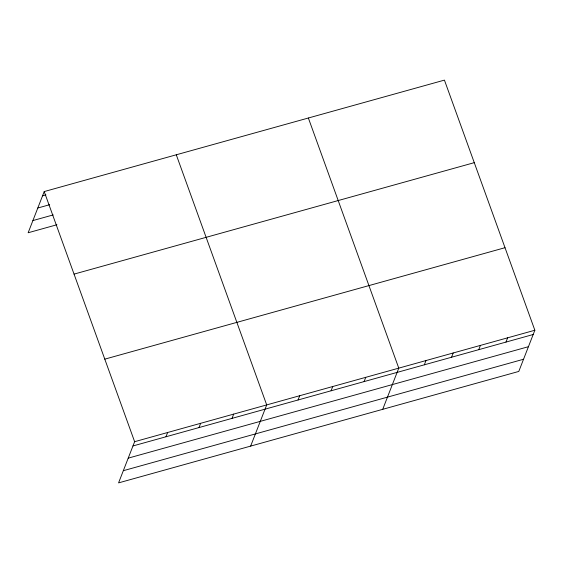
<?xml version="1.0" encoding="UTF-8"?>
<svg xmlns="http://www.w3.org/2000/svg" width="563" height="563" viewBox="0 0 563 563"><rect width="100%" height="100%" fill="white"/><g stroke="black" fill="none" stroke-linecap="round" stroke-linejoin="round"><path stroke-width="0.84" d="M44.21 191.568L134.627 441.695L118.568 482.885L518.79 371.432L534.85 330.242L444.432 80.115L44.21 191.568L28.15 232.758L56.933 224.743M165.979 436.761L167.64 432.497M198.999 427.57L200.66 423.306M232.019 418.372L233.68 414.108M250.641 446.107L266.7 404.917L176.282 154.79M298.052 399.983L299.72 395.719M331.072 390.785L332.733 386.528M364.092 381.594L365.753 377.33M382.713 409.329L398.773 368.139L308.362 118.012M424.326 364.824L425.987 360.559M451.54 357.245L453.201 352.98M478.754 349.665L480.422 345.401M505.975 342.086L507.636 337.821M42.549 195.833L45.934 194.889M37.798 208.014L49.65 204.714M32.9 220.569L53.218 214.911M74.049 274.111L474.271 162.658M104.788 359.152L505.011 247.699M134.627 441.695L534.85 330.242M132.959 445.959L533.189 334.506M128.209 458.141L528.439 346.695M123.318 470.696L523.541 359.25"/></g></svg>
